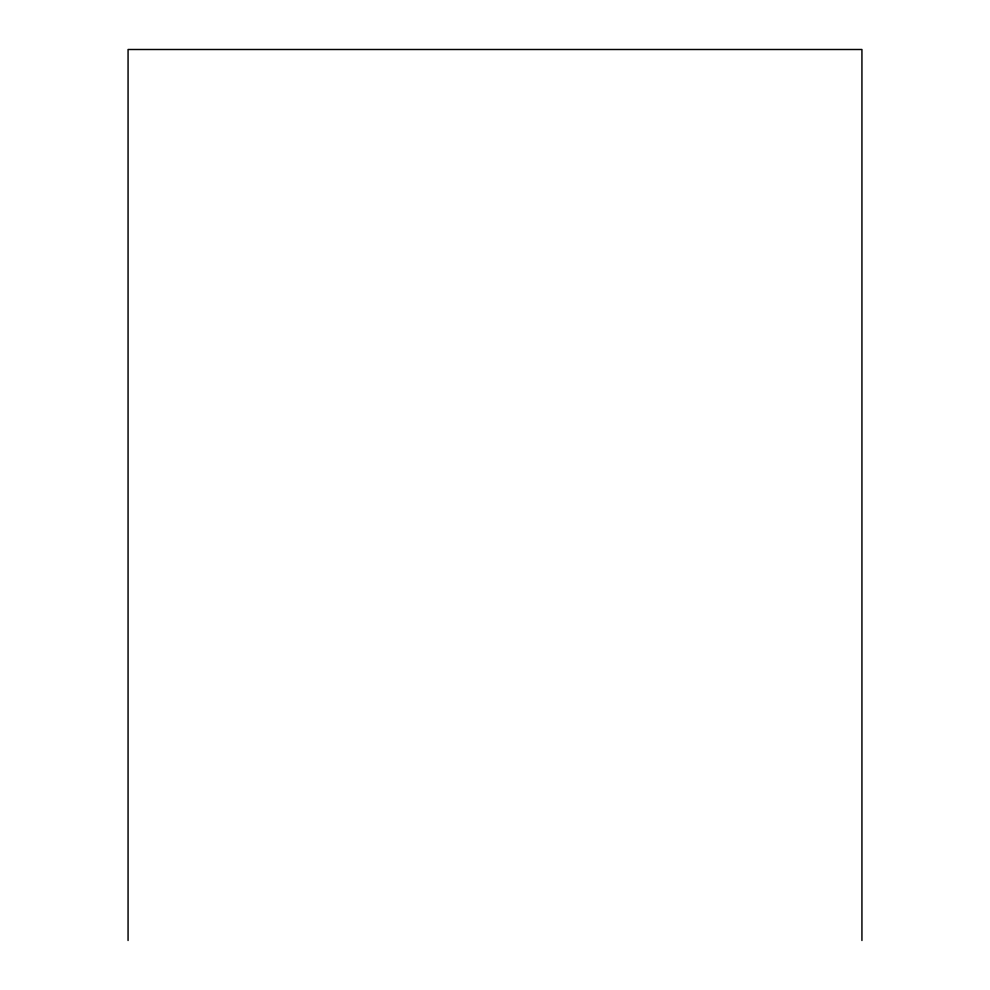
<?xml version="1.0" encoding="UTF-8"?>
<svg xmlns="http://www.w3.org/2000/svg" width="990" height="990" viewBox="0 0 990 990"><rect width="100%" height="100%" fill="white"/><g stroke="black" fill="none" stroke-linecap="round" stroke-linejoin="round"><path stroke-width="1.49" d="M861.931 940.5L861.931 49.5L128.069 49.5L128.069 940.5"/></g></svg>
